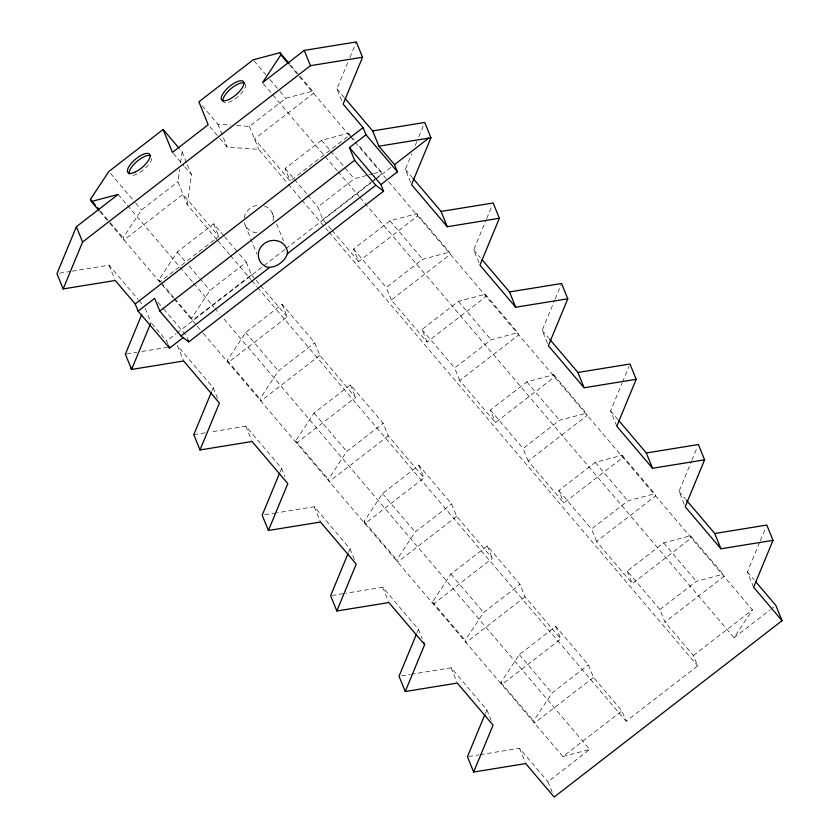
<?xml version="1.0" encoding="UTF-8"?>
<svg xmlns="http://www.w3.org/2000/svg" width="839" height="839" viewBox="0 0 839 839"><rect width="100%" height="100%" fill="white"/><g stroke="black" fill="none" stroke-linecap="round" stroke-linejoin="round"><path stroke-width="0.63" stroke-dasharray="4.2 3.15" d="M216.892 239.576L187.233 204.674L177.931 181.759L179.682 169.289M180.553 163.06L182.126 151.838L179.651 148.923M187.233 204.674L191.439 174.753L187.034 163.899M211.701 391.383L213.2 387.775L177.459 345.71L183.668 361.001M341.693 100.607L336.921 88.84L347.87 62.39M349.863 57.576L356.334 41.95M280.121 471.896L281.61 468.288L245.869 426.222L210.295 431.991M410.586 182.294L405.331 169.352L411.802 153.726M415.284 145.315L416.784 141.707M418.766 136.893L423.747 124.875M348.531 552.419L350.02 548.811L314.279 506.746L277.447 512.713M478.996 262.817L473.741 249.875L486.19 219.818M486.683 218.612L491.664 206.593M416.941 632.931L418.441 629.323L382.689 587.258L345.857 593.225M547.416 343.329L542.162 330.388L554.6 300.331M555.103 299.135L561.071 284.704M616.78 426.202L610.572 410.911L622.014 383.255M622.517 382.049L628.988 366.423M485.362 713.454L486.851 709.846L451.109 667.781L411.729 674.157M684.236 504.365L678.982 491.423L691.43 461.366M691.923 460.171L697.398 446.946M753.611 587.237L747.402 571.946L759.84 541.889M760.333 540.683L765.818 527.458M223.719 235.654L213.672 223.824L177.26 252.004L158.854 279.88L159.746 282.051L218.769 236.367L183.017 194.302L123.994 239.985L123.113 237.804L141.508 209.939L177.931 181.759M246.341 262.271L251.438 274.814L192.414 320.498L191.523 318.327L209.928 290.451L246.341 262.271L237.961 252.413M282.082 304.337L287.179 316.89L228.156 362.563L227.275 360.392L245.67 332.527L282.082 304.337L314.751 342.794L319.848 355.337L355.589 397.403L296.566 443.086L295.685 440.915L314.08 413.04L350.503 384.86L383.171 423.307L388.258 435.85L424.01 477.926L364.986 523.599L364.095 521.428L382.5 493.563L418.913 465.372L451.581 503.83L456.678 516.373L492.378 558.344L433.396 604.122L432.515 601.951L450.91 574.075L487.323 545.895L519.991 584.343L525.046 596.791L560.83 638.961L501.806 684.634L500.925 682.464L519.32 654.598L555.733 626.408L588.401 664.866L593.498 677.409L621.93 710.874L626.146 721.246L697.639 665.914L693.423 655.542L664.991 622.087L659.894 609.534L627.226 571.086L663.649 542.906L690.466 535.785L723.134 574.233L724.015 576.403L664.991 622.087M319.848 355.337L260.824 401.011L259.943 398.84L278.338 370.974L314.751 342.794M388.258 435.85L329.234 481.534L328.353 479.363L346.748 451.487L383.171 423.307M456.678 516.373L397.655 562.046L396.763 559.875L415.169 532.01L451.581 503.83M525.046 596.791L466.065 642.569L465.184 640.398L483.579 612.522L519.991 584.343M593.498 677.409L534.474 723.082L533.594 720.911L551.989 693.045L588.401 664.866M360.015 197.511L734.052 637.734L752.447 609.869L386.936 179.682M236.797 125.525L249.414 126.427L285.837 98.247L312.653 91.126L313.534 93.297L254.511 138.98L290.252 181.046L349.286 135.362L348.395 133.191L321.578 140.312L285.166 168.503L290.252 181.046M331.237 229.278L322.921 219.493L317.834 206.95L354.247 178.77L367.66 175.204M322.921 219.493L372.631 181.025M373.67 180.228L376.774 177.826M377.812 177.019L381.955 173.82L381.063 171.638L357.613 144.035M168.104 344.556L166.646 340.97L175.97 333.754M177.008 332.957L262.974 266.424M264.012 265.617L284.725 249.592M285.763 248.784L374.844 179.85M375.882 179.053L391.414 167.024M416.815 213.714L417.696 215.885L358.673 261.558L353.576 249.015L389.988 220.835L416.815 213.714L449.484 252.161L450.365 254.332L391.341 300.016L427.082 342.081L486.106 296.398L485.225 294.227L458.409 301.348L421.986 329.538L427.082 342.081M391.341 300.016L386.244 287.462L422.657 259.282L449.484 252.161M459.751 380.528L454.654 367.985L491.077 339.805L517.894 332.674L518.775 334.855L459.751 380.528L495.492 422.594L554.527 376.921L553.635 374.75L526.819 381.871L490.406 410.051L495.492 422.594M528.161 461.051L523.075 448.498L559.487 420.318L586.304 413.197L587.195 415.368L528.161 461.051L563.871 503.012L622.937 457.433L622.056 455.262L595.229 462.383L558.816 490.563L563.871 503.012M596.539 541.459L591.485 529.021L627.897 500.841L654.724 493.71L655.605 495.891L596.539 541.459L632.323 583.629L691.346 537.956L690.466 535.785M659.894 609.534L696.318 581.354L723.134 574.233M203.216 333.219L562.906 756.547L621.93 710.874M693.423 655.542L752.447 609.869M552.251 792.341L547.951 781.759L589.733 749.426L223.321 318.191M734.052 637.734L769.72 610.131M770.737 609.345L773.789 606.985M368.877 174.879L372.537 173.904M373.754 173.589L381.063 171.638M562.906 756.547L589.733 749.426M59.506 273.21L70.937 271.364M72.206 271.154L109.039 265.187L138.131 299.429M126.647 353.943L136.809 352.296M141.885 351.468L167.297 347.356M193.788 434.665L205.219 432.809M264.736 514.768L276.178 512.912M331.887 595.491L344.588 593.435M401.566 675.804L410.46 674.367M468.707 756.526L478.87 754.88M480.139 754.67L519.519 748.294L547.951 781.759M202.178 105.704L217.878 124.172L230.494 125.074M219.745 138.341L227.18 147.098L258.727 149.352L287.536 183.259M336.921 88.84L344.399 97.639M405.331 169.352L411.98 177.186M473.741 249.875L480.39 257.699M542.162 330.388L548.811 338.222M610.572 410.911L618.049 419.71M678.982 491.423L685.631 499.257M747.402 571.946L754.083 579.812M290.871 65.494L299.25 75.353M300.089 76.339L312.653 91.126M348.395 133.191L351.751 137.135M352.59 138.12L354.268 140.092M485.225 294.227L517.894 332.674M553.635 374.75L586.304 413.197M622.056 455.262L654.724 493.71M289.245 64.708L298.464 75.552M299.292 76.538L349.286 135.362M350.115 136.348L354.31 141.277M355.149 142.263L386.108 178.707M254.007 60.786L265.732 74.587M269.917 79.516L279.135 90.36M279.974 91.346L285.837 98.247M321.578 140.312L329.958 150.171M330.797 151.156L354.247 178.77M389.988 220.835L422.657 259.282M458.409 301.348L491.077 339.805M526.819 381.871L559.487 420.318M595.229 462.383L627.897 500.841M663.649 542.906L696.318 581.354M263.32 83.722L324.389 155.593M325.238 156.589L337.11 170.569M337.96 171.565L359.165 196.515M285.166 168.503L293.535 178.361M294.374 179.347L306.938 194.134M307.777 195.12L317.834 206.95M353.576 249.015L386.244 287.462M421.986 329.538L454.654 367.985M490.406 410.051L523.075 448.498M558.816 490.563L591.485 529.021M332.066 230.253L358.673 261.558M288.385 184.255L301.096 199.21M301.935 200.206L328.206 231.124M329.056 232.12L697.639 665.914M209.834 126.679L218.927 137.376M173.264 153.369L184.003 166.007M184.832 166.982L191.439 174.753M224.558 236.64L237.122 251.427M251.438 274.814L259.744 284.599M260.583 285.585L287.179 316.89M217.741 240.573L229.603 254.542M230.452 255.538L250.788 279.471M251.627 280.467L256.713 286.445M257.563 287.441L626.146 721.246M110.517 173.463L134.806 202.052M135.645 203.038L141.508 209.939M177.26 252.004L185.629 261.862M188.985 265.806L199.032 277.636M199.871 278.621L209.928 290.451M245.67 332.527L278.338 370.974M314.08 413.04L346.748 451.487M382.5 493.563L415.169 532.01M450.91 574.075L483.579 612.522M519.32 654.598L551.989 693.045M118.152 194.407L126.626 204.391M127.476 205.387L179.221 266.278M180.07 267.284L192.792 282.25M193.641 283.246L213.987 307.21M214.836 308.207L219.933 314.195M100.502 211.187L123.113 237.804M158.854 279.88L160.532 281.852M161.371 282.837L173.935 297.625M174.774 298.611L191.523 318.327M227.275 360.392L259.943 398.84M295.685 440.915L328.353 479.363M364.095 521.428L396.763 559.875M432.515 601.951L465.184 640.398M500.925 682.464L533.594 720.911M99.705 211.386L108.923 222.23M109.752 223.216L173.149 297.824M173.977 298.81L196.567 325.385M197.396 326.371L202.388 332.234M157.963 302.25L162.923 308.091M163.752 309.067L186.09 335.348L187.422 338.631M138.97 300.404L143.123 305.302M151.817 323.518L166.646 340.97M627.226 571.086L632.323 583.629M555.733 626.408L560.83 638.961M487.323 545.895L492.378 558.344M418.913 465.372L424.01 477.926M519.519 748.294L525.256 762.41M486.851 709.846L491.151 720.428M249.414 126.427L258.727 149.352M350.503 384.86L355.589 397.403M272.172 213.022L274.636 219.084M276.608 223.94L283.509 240.929M451.109 667.781L456.836 681.897M217.878 124.172L227.18 147.098M418.441 629.323L422.258 638.741M245.135 224.978L256.954 254.091M382.689 587.258L388.426 601.374M350.02 548.811L354.803 560.578M213.672 223.824L218.769 236.367M182.126 151.838L186.541 162.693M314.279 506.746L320.488 522.036M281.61 468.288L284.956 476.531M245.869 426.222L251.595 440.339M213.2 387.775L217.5 398.368M145.262 308.437L150.999 322.554M109.039 265.187L114.775 279.303M151.775 158.403A14.221 5.296 -40.4 0 1 142.536 170.548A14.221 5.296 -40.4 0 1 130.202 175.099M264.275 205.985A14.787 13.623 -22.1 0 1 272.161 223.562M256.724 232.749A14.787 13.623 -22.1 0 1 244.369 222.723M244.159 217.962A14.787 13.623 -22.1 0 1 259.324 205.209M245.449 84.162A14.221 5.296 -40.4 0 1 237.804 96.758A14.221 5.296 -40.4 0 1 224.034 102.484"/><path stroke-width="1.26" d="M287.441 253.63L287.441 251.627A14.787 13.623 -22.1 0 0 264.054 243.73A14.787 13.623 -22.1 0 0 267.326 267.201C275.706 268.239 284.893 261.527 287.441 253.63L375.82 185.23L383.57 191.145L188.754 341.913L181.004 335.999L159.819 311.059L154.649 298.348L138.12 311.143L169.562 348.143L182.996 337.75M178.822 147.947L163.133 129.479L108.839 171.492L90.444 199.357L91.325 201.528L118.152 194.407L76.37 226.74L56.958 273.629L63.166 288.92L115.247 280.478L135.205 303.97L138.12 311.143M63.166 288.92L82.579 242.031L310.451 65.673L362.542 57.241L356.334 41.95L304.253 50.392L262.471 82.715L280.866 54.85L279.985 52.679L253.168 59.8L198.874 101.813L208.187 124.728L172.435 152.394L163.133 129.479M141.801 314.468L125.378 354.142L131.587 369.443L183.668 361.001L219.409 403.066L199.997 449.956L252.078 441.513L287.819 483.589L268.407 530.479L320.488 522.036L356.239 564.102L336.827 610.991L388.908 602.549L424.649 644.625L405.237 691.504L457.318 683.072L493.059 725.137L473.647 772.027L525.728 763.584L554.159 797.05L782.042 620.703L775.834 605.401L755.761 581.784M150.506 323.728L131.587 369.443L130.905 368.636L132.394 367.472M211.208 392.579L193.788 434.665L199.997 449.956M362.542 57.241L343.13 104.13L363.088 127.622L366.003 134.796L397.434 171.796L380.906 184.59L383.57 191.145M279.618 473.102L262.198 515.177L268.407 530.479M345.228 98.624L372.663 130.905L424.744 122.463L430.952 137.764L411.54 184.653L447.281 226.719L499.362 218.276L493.154 202.986L441.073 211.428L412.809 178.162M348.038 553.614L330.618 595.7L336.827 610.991M499.362 218.276L479.95 265.166L515.702 307.231L567.783 298.799L561.574 283.498L509.493 291.941L482.058 259.66M416.448 634.137L399.028 676.213L405.237 691.504M567.783 298.799L548.37 345.689L584.112 387.754L636.193 379.312L629.984 364.021L577.903 372.464L549.639 339.197M484.858 714.65L467.438 756.736L473.647 772.027M636.193 379.312L616.78 426.202L652.522 468.267L704.603 459.835L698.394 444.534L646.313 452.976L618.888 420.696M704.603 459.835L685.19 506.725L720.942 548.79L773.023 540.347L766.804 525.057L714.734 533.499L686.47 500.233M773.023 540.347L753.611 587.237L782.042 620.703M135.205 303.97L363.088 127.622M375.82 185.23L354.624 160.301L349.464 147.591L366.003 134.796M159.819 311.059L354.624 160.301M397.434 171.796L394.519 164.622L428.771 138.11M181.004 335.999L269.371 267.61M372.663 130.905L378.871 146.196L430.952 137.764M378.871 146.196L394.519 164.622M279.985 52.679L289.203 63.523M280.866 54.85L288.406 63.722M349.464 147.591L380.906 184.59M90.444 199.357L95.468 205.272M97.146 207.243L98.824 209.215M91.325 201.528L98.866 210.4M714.734 533.499L720.942 548.79M646.313 452.976L652.522 468.267M577.903 372.464L584.112 387.754M509.493 291.941L515.702 307.231M441.073 211.428L447.281 226.719M304.253 50.392L310.451 65.673M423.695 642.265L424.649 644.625M187.873 339.722L188.754 341.913M168.587 345.752L169.562 348.143M76.37 226.74L82.579 242.031M129.279 174.072A14.221 5.296 -40.4 0 1 136.925 161.466A14.221 5.296 -40.4 0 1 150.705 155.75M223.111 101.456A14.221 5.296 -40.4 0 1 230.756 88.85A14.221 5.296 -40.4 0 1 244.537 83.134M134.953 172.173A14.221 5.296 -40.4 0 0 149.908 154.764A14.221 5.296 -40.4 0 0 131.356 163.29A14.221 5.296 -40.4 0 0 134.953 172.173M228.795 99.558A14.221 5.296 -40.4 0 0 243.74 82.149A14.221 5.296 -40.4 0 0 225.188 90.675A14.221 5.296 -40.4 0 0 228.795 99.558"/></g></svg>
